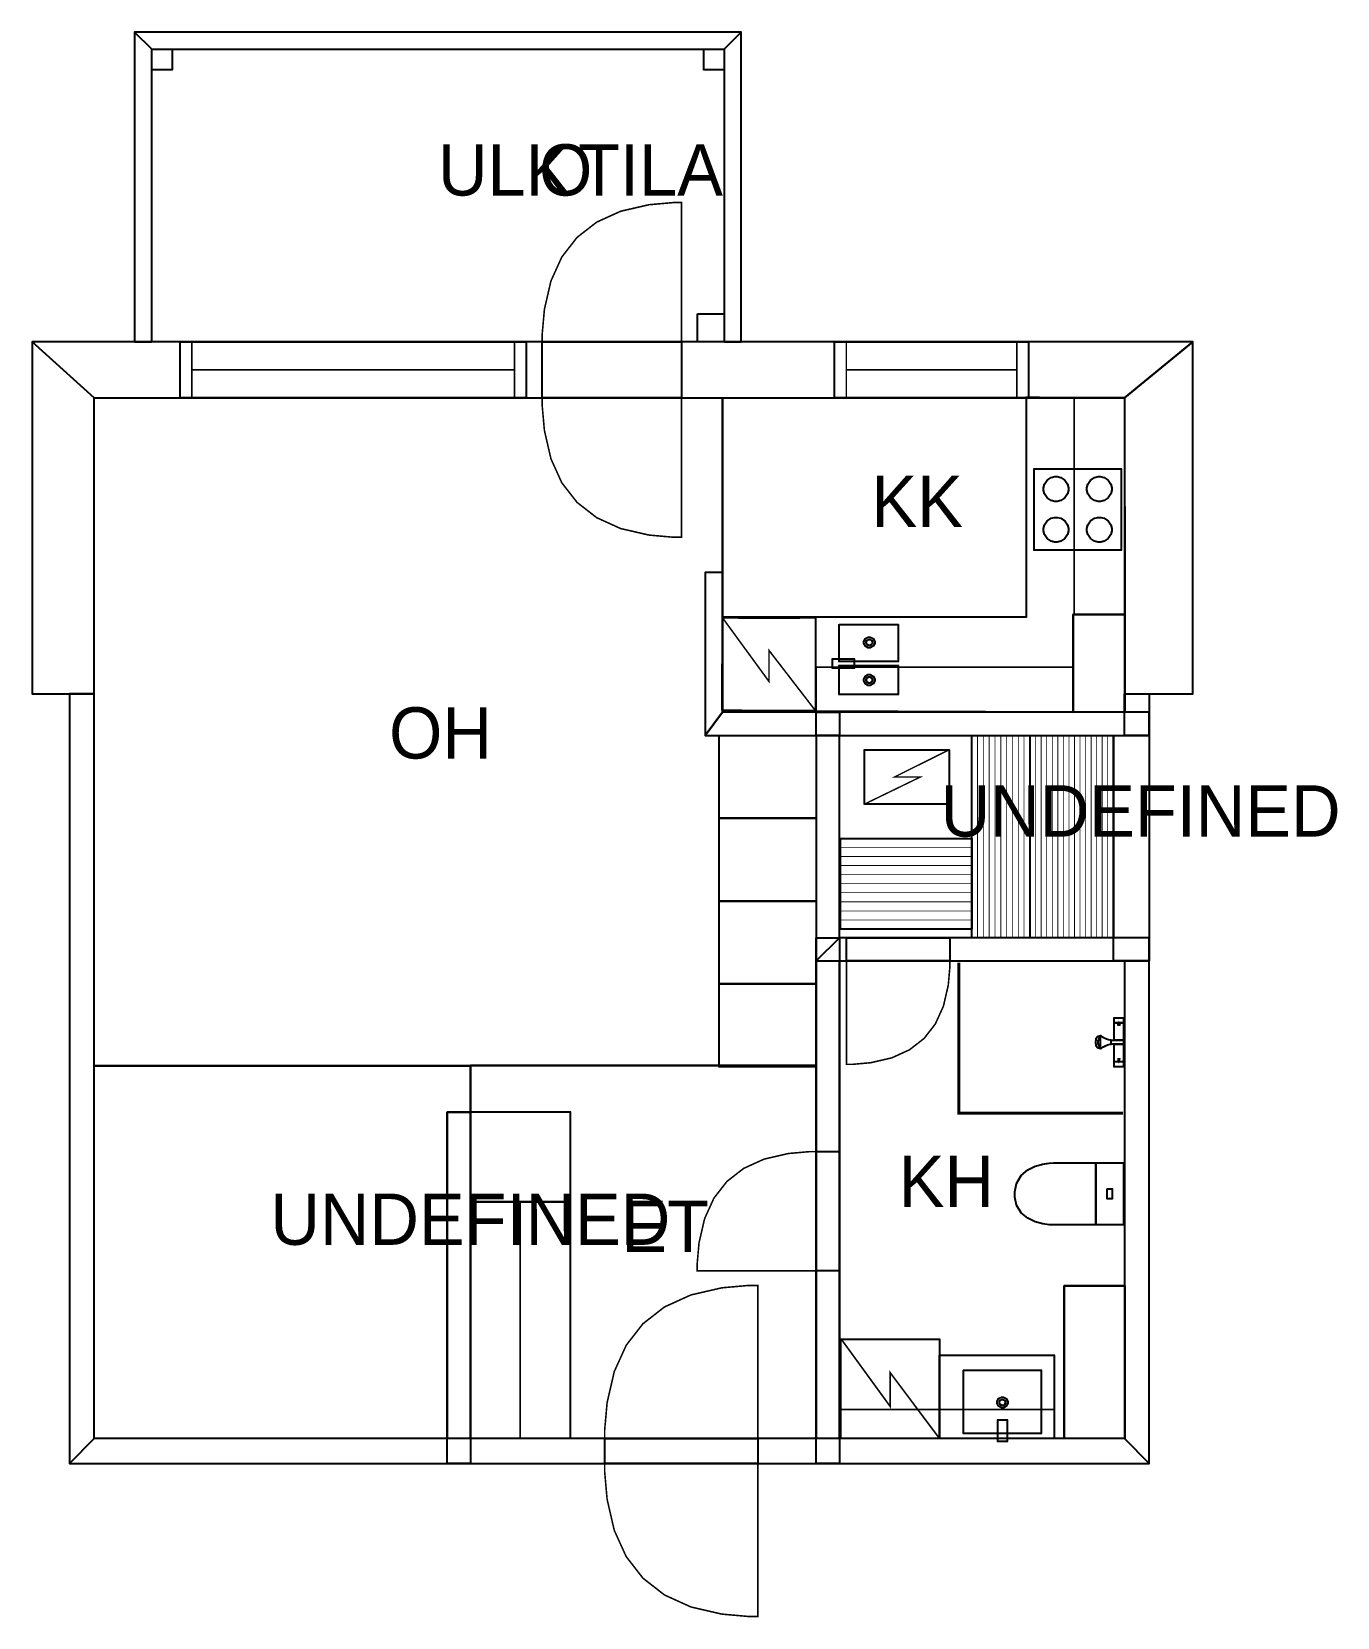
# Model space of a CAD drawing. Extents: x 0.2 to 9, y 0 to 10.6.
import ezdxf

# ---------------------------------------------------------------- set-up
doc = ezdxf.new("R2010")
doc.units = 0
doc.layers.get('0').update_dxf_attribs({"linetype": 'CONTINUOUS'})

msp = doc.modelspace()

# ---------------------------------------------------------------- linework, layer by layer
at = {"color": 0}
for points, const_width in [([(1.00342, 10.5117), (4.84229, 10.5117), (4.95687, 10.6263), (0.88884, 10.6263), (1.00342, 10.5117)], 0.00208), ([(1.00342, 8.5491), (1.00342, 10.5117), (0.88884, 10.6263), (0.88884, 8.5491), (1.00342, 8.5491)], 0.00208), ([(4.84229, 10.5117), (4.84229, 8.5491), (4.95687, 8.5491), (4.95687, 10.6263), (4.84229, 10.5117)], 0.00208), ([(1.00342, 10.5117), (4.84229, 10.5117), (4.84229, 8.5491), (1.00342, 8.5491), (1.00342, 10.5117)], 0.00208), ([(3.62185, 8.5491), (3.62185, 8.60389), (3.63644, 8.76812), (3.68024, 8.9579), (3.75319, 9.11849), (3.85542, 9.24989), (3.98682, 9.35211), (4.1474, 9.42507), (4.33724, 9.46886), (4.50146, 9.48346), (4.55626, 9.48346), (4.55626, 8.5491), (3.62185, 8.5491)], 0.01042), ([(0.61789, 8.1741), (7.5255, 8.1741), (7.98383, 8.5491), (0.20123, 8.5491), (0.61789, 8.1741)], 0.00208), ([(0.61789, 6.19065), (0.61789, 8.1741), (0.20123, 8.5491), (0.20123, 6.19065), (0.61789, 6.19065)], 0.00208), ([(1.19385, 8.5491), (3.51426, 8.5491), (3.51426, 8.1741), (1.19385, 8.1741), (1.19385, 8.5491)], 0.01042), ([(1.19385, 8.5491), (3.51426, 8.5491), (3.51426, 8.1741), (1.19385, 8.1741), (1.19385, 8.5491)], 0.01042), ([(3.62185, 8.5491), (4.55626, 8.5491), (4.55626, 8.1741), (3.62185, 8.1741), (3.62185, 8.5491)], 0.01042), ([(3.62185, 8.5491), (4.55626, 8.5491), (4.55626, 8.1741), (3.62185, 8.1741), (3.62185, 8.5491)], 0.01042), ([(5.58268, 8.5491), (6.88217, 8.5491), (6.88217, 8.1741), (5.58268, 8.1741), (5.58268, 8.5491)], 0.01042), ([(5.58268, 8.5491), (6.88217, 8.5491), (6.88217, 8.1741), (5.58268, 8.1741), (5.58268, 8.5491)], 0.01042), ([(7.5255, 8.1741), (7.5255, 6.19065), (7.98383, 6.19065), (7.98383, 8.5491), (7.5255, 8.1741)], 0.00208), ([(3.62185, 8.1741), (3.62185, 8.11936), (3.63644, 7.95514), (3.68024, 7.76535), (3.75319, 7.60476), (3.85542, 7.47336), (3.98682, 7.37115), (4.1474, 7.29818), (4.33724, 7.25439), (4.50146, 7.23975), (4.55626, 7.23975), (4.55626, 8.1741), (3.62185, 8.1741)], 0.01042), ([(4.82904, 6.0816), (4.82986, 6.70578), (6.86843, 6.70578), (6.86843, 8.17871), (7.5255, 8.1741), (7.52778, 6.72119), (7.18121, 6.72119), (7.18121, 6.06733), (5.61572, 6.06733), (4.82904, 6.0816)], 0.01042), ([(7.1881, 8.17785), (7.1881, 6.72119), (7.52474, 6.72119), (7.52474, 8.17785), (7.1881, 8.17785)], 0.01042), ([(6.92057, 7.69797), (6.92057, 7.15338), (7.5039, 7.15338), (7.5039, 7.69797), (6.92057, 7.69797)], 0.01042), ([(7.0664, 7.47949), (7.05826, 7.47949), (7.03396, 7.48606), (7.00749, 7.5039), (6.98958, 7.53043), (6.98307, 7.55474), (6.98307, 7.56282), (6.98307, 7.57096), (6.98958, 7.59526), (7.00749, 7.62175), (7.03396, 7.63965), (7.05826, 7.64615), (7.0664, 7.64615), (7.07449, 7.64615), (7.09879, 7.63965), (7.12532, 7.62175), (7.14318, 7.59526), (7.14974, 7.57096), (7.14974, 7.56282), (7.14974, 7.55474), (7.14318, 7.53043), (7.12532, 7.5039), (7.09879, 7.48606), (7.07449, 7.47949), (7.0664, 7.47949)], 0.01042), ([(7.35807, 7.47949), (7.34993, 7.47949), (7.32563, 7.48606), (7.29915, 7.5039), (7.28125, 7.53043), (7.27474, 7.55474), (7.27474, 7.56282), (7.27474, 7.57096), (7.28125, 7.59526), (7.29915, 7.62175), (7.32563, 7.63965), (7.34993, 7.64615), (7.35807, 7.64615), (7.36615, 7.64615), (7.39046, 7.63965), (7.41699, 7.62175), (7.43485, 7.59526), (7.4414, 7.57096), (7.4414, 7.56282), (7.4414, 7.55474), (7.43485, 7.53043), (7.41699, 7.5039), (7.39046, 7.48606), (7.36615, 7.47949), (7.35807, 7.47949)], 0.01042), ([(7.0664, 7.20649), (7.05826, 7.20649), (7.03396, 7.21306), (7.00749, 7.2309), (6.98958, 7.25743), (6.98307, 7.28174), (6.98307, 7.28982), (6.98307, 7.29796), (6.98958, 7.32232), (7.00749, 7.34879), (7.03396, 7.36664), (7.05826, 7.37315), (7.0664, 7.37315), (7.07449, 7.37315), (7.09879, 7.36664), (7.12532, 7.34879), (7.14318, 7.32232), (7.14974, 7.29796), (7.14974, 7.28982), (7.14974, 7.28174), (7.14318, 7.25743), (7.12532, 7.2309), (7.09879, 7.21306), (7.07449, 7.20649), (7.0664, 7.20649)], 0.01042), ([(7.35807, 7.20649), (7.34993, 7.20649), (7.32563, 7.21306), (7.29915, 7.2309), (7.28125, 7.25743), (7.27474, 7.28174), (7.27474, 7.28982), (7.27474, 7.29796), (7.28125, 7.32232), (7.29915, 7.34879), (7.32563, 7.36664), (7.34993, 7.37315), (7.35807, 7.37315), (7.36615, 7.37315), (7.39046, 7.36664), (7.41699, 7.34879), (7.43485, 7.32232), (7.4414, 7.29796), (7.4414, 7.28982), (7.4414, 7.28174), (7.43485, 7.25743), (7.41699, 7.2309), (7.39046, 7.21306), (7.36615, 7.20649), (7.35807, 7.20649)], 0.01042), ([(4.71533, 7.00418), (4.71533, 5.91108), (4.82992, 6.06733), (4.82992, 7.00418), (4.71533, 7.00418)], 0.00208), ([(4.82986, 6.70096), (5.45486, 6.70096), (5.45486, 6.07596), (4.82986, 6.07596), (4.82986, 6.70096)], 0.01042), ([(7.18126, 6.72119), (7.52783, 6.72119), (7.52783, 6.06733), (7.18126, 6.06733), (7.18126, 6.72119)], 0.00208), ([(5.61367, 6.65369), (6.00885, 6.65369), (6.00885, 6.40679), (5.61367, 6.40679), (5.61367, 6.65369)], 0.01042), ([(5.77849, 6.5344), (5.77849, 6.54085), (5.78911, 6.56022), (5.80849, 6.57086), (5.81494, 6.57086), (5.82135, 6.57086), (5.84071, 6.56022), (5.8514, 6.54085), (5.8514, 6.5344), (5.8514, 6.528), (5.84071, 6.50863), (5.82135, 6.49794), (5.81494, 6.49794), (5.80849, 6.49794), (5.78911, 6.50863), (5.77849, 6.528), (5.77849, 6.5344)], 0.00833), ([(5.79411, 6.5344), (5.79411, 6.53808), (5.80018, 6.54915), (5.81125, 6.55524), (5.81494, 6.55524), (5.81858, 6.55524), (5.82964, 6.54915), (5.83578, 6.53808), (5.83578, 6.5344), (5.83578, 6.53076), (5.82964, 6.51969), (5.81858, 6.51357), (5.81494, 6.51357), (5.81125, 6.51357), (5.80018, 6.51969), (5.79411, 6.53076), (5.79411, 6.5344)], 0.00833), ([(5.56803, 6.42453), (5.71386, 6.42453), (5.71386, 6.36203), (5.56803, 6.36203), (5.56803, 6.42453)], 0.01042), ([(5.61285, 6.38086), (6.00782, 6.38086), (6.00782, 6.18494), (5.61285, 6.18494), (5.61285, 6.38086)], 0.01042), ([(5.45806, 6.36854), (7.18121, 6.36854), (7.18121, 6.06814), (5.45806, 6.06814), (5.45806, 6.36854)], 0.01042), ([(5.77849, 6.28288), (5.77849, 6.28933), (5.78911, 6.30871), (5.80849, 6.31933), (5.81494, 6.31933), (5.82135, 6.31933), (5.84071, 6.30871), (5.8514, 6.28933), (5.8514, 6.28288), (5.8514, 6.27647), (5.84071, 6.25711), (5.82135, 6.24642), (5.81494, 6.24642), (5.80849, 6.24642), (5.78911, 6.25711), (5.77849, 6.27647), (5.77849, 6.28288)], 0.00833), ([(5.79411, 6.28288), (5.79411, 6.28657), (5.80018, 6.29764), (5.81125, 6.30371), (5.81494, 6.30371), (5.81858, 6.30371), (5.82964, 6.29764), (5.83578, 6.28657), (5.83578, 6.28288), (5.83578, 6.27924), (5.82964, 6.26818), (5.81858, 6.26204), (5.81494, 6.26204), (5.81125, 6.26204), (5.80018, 6.26818), (5.79411, 6.27924), (5.79411, 6.28288)], 0.00833), ([(0.61789, 1.19754), (0.61789, 6.19065), (0.45123, 6.19065), (0.45123, 1.03087), (0.61789, 1.19754)], 0.00208), ([(7.5255, 6.19065), (7.69217, 6.19065), (7.69217, 5.91108), (7.5255, 5.91108), (7.5255, 6.19065)], 0.00208), ([(4.71533, 5.91108), (7.69217, 5.91108), (7.69217, 6.06733), (4.82992, 6.06733), (4.71533, 5.91108)], 0.00208), ([(5.45936, 6.06733), (5.61561, 6.06733), (5.61561, 5.91108), (5.45936, 5.91108), (5.45936, 6.06733)], 0.00208), ([(4.80724, 5.91114), (4.80724, 5.35579), (5.45942, 5.35579), (5.45942, 5.91114), (4.80724, 5.91114)], 0.01042), ([(5.45936, 5.91108), (5.45936, 4.39899), (5.61561, 4.55524), (5.61561, 5.91108), (5.45936, 5.91108)], 0.00208), ([(6.5019, 5.91114), (6.5019, 4.55339), (6.89171, 4.55339), (6.89171, 5.91114), (6.5019, 5.91114)], 0.01042), ([(6.89328, 5.91114), (6.89328, 4.55339), (7.45111, 4.55339), (7.45111, 5.91114), (6.89328, 5.91114)], 0.01042), ([(7.45269, 5.91108), (7.69217, 5.91108), (7.69217, 4.39899), (7.45269, 4.39899), (7.45269, 5.91108)], 0.00208), ([(5.78233, 5.815), (6.3501, 5.815), (6.3501, 5.45042), (5.78233, 5.45042), (5.78233, 5.815)], 0.00946), ([(4.80724, 5.35579), (4.80724, 4.80051), (5.45942, 4.80051), (5.45942, 5.35579), (4.80724, 5.35579)], 0.01042), ([(5.62136, 5.22119), (6.5019, 5.22119), (6.5019, 4.61328), (5.62136, 4.61328), (5.62136, 5.22119)], 0.01042), ([(4.80724, 4.80051), (4.80724, 4.24517), (5.45942, 4.24517), (5.45942, 4.80051), (4.80724, 4.80051)], 0.01042), ([(5.45936, 4.39899), (7.69217, 4.39899), (7.69217, 4.55524), (5.61561, 4.55524), (5.45936, 4.39899)], 0.00208), ([(5.45936, 4.55524), (5.61561, 4.55524), (5.61561, 1.03087), (5.45936, 1.03087), (5.45936, 4.55524)], 0.00208), ([(5.66249, 4.55524), (6.35531, 4.55524), (6.35531, 4.39899), (5.66249, 4.39899), (5.66249, 4.55524)], 0.01042), ([(5.66249, 4.55524), (6.35531, 4.55524), (6.35531, 4.39899), (5.66249, 4.39899), (5.66249, 4.55524)], 0.01042), ([(6.35531, 4.39899), (6.35531, 4.3584), (6.34446, 4.23665), (6.31196, 4.09592), (6.25786, 3.97683), (6.18207, 3.87939), (6.08464, 3.8036), (5.96556, 3.74951), (5.82482, 3.71701), (5.70307, 3.70617), (5.66249, 3.70617), (5.66249, 4.39899), (6.35531, 4.39899)], 0.01042), ([(7.5255, 4.39899), (7.5255, 1.19754), (7.69217, 1.03087), (7.69217, 4.39899), (7.5255, 4.39899)], 0.00208), ([(4.80724, 4.24517), (4.80724, 3.68989), (5.45942, 3.68989), (5.45942, 4.24517), (4.80724, 4.24517)], 0.01042), ([(7.45682, 4.01844), (7.45682, 3.98514), (7.52035, 3.98514), (7.52035, 4.01844), (7.45682, 4.01844)], 0.01042), ([(7.45682, 3.98514), (7.45682, 3.86843), (7.52035, 3.86843), (7.52035, 3.98514), (7.45682, 3.98514)], 0.01042), ([(7.48807, 3.98514), (7.48926, 3.98193), (7.49311, 3.97228), (7.49431, 3.96951), (7.49431, 3.96951), (7.49283, 3.96951), (7.48856, 3.96951), (7.48426, 3.96951), (7.48286, 3.96951), (7.48286, 3.96951), (7.48351, 3.9719), (7.48687, 3.98188), (7.48807, 3.98514)], 0.01042), ([(7.52035, 3.86843), (7.52035, 3.84033), (7.43701, 3.84033), (7.43701, 3.84739), (7.43701, 3.86317), (7.43701, 3.86843), (7.45785, 3.86843), (7.50472, 3.86843), (7.52035, 3.86843)], 0.01042), ([(7.45682, 3.84033), (7.45682, 3.72364), (7.52035, 3.72364), (7.52035, 3.84033), (7.45682, 3.84033)], 0.01042), ([(7.45682, 3.72472), (7.45682, 3.68929), (7.52035, 3.68929), (7.52035, 3.72472), (7.45682, 3.72472)], 0.01042), ([(7.48807, 3.72472), (7.48926, 3.72797), (7.49311, 3.73763), (7.49431, 3.74035), (7.49431, 3.74035), (7.49283, 3.74035), (7.48856, 3.74035), (7.48426, 3.74035), (7.48286, 3.74035), (7.48286, 3.74035), (7.48351, 3.73801), (7.48687, 3.72803), (7.48807, 3.72472)], 0.01042), ([(2.98356, 3.38629), (3.13981, 3.38629), (3.13981, 1.03087), (2.98356, 1.03087), (2.98356, 3.38629)], 0.00208), ([(3.13997, 3.38872), (3.13997, 2.78381), (3.80914, 2.78381), (3.80914, 3.38872), (3.13997, 3.38872)], 0.01042), ([(5.45936, 3.12076), (5.41254, 3.12076), (5.27214, 3.10829), (5.10992, 3.07086), (4.97265, 3.00846), (4.86035, 2.92111), (4.773, 2.80881), (4.71061, 2.67156), (4.67318, 2.50933), (4.66075, 2.36893), (4.66075, 2.3221), (5.45936, 2.3221), (5.45936, 3.12076)], 0.01042), ([(5.45936, 3.12076), (5.61561, 3.12076), (5.61561, 2.3221), (5.45936, 2.3221), (5.45936, 3.12076)], 0.01042), ([(5.45936, 3.12076), (5.61561, 3.12076), (5.61561, 2.3221), (5.45936, 2.3221), (5.45936, 3.12076)], 0.01042), ([(7.06472, 2.62967), (7.06472, 2.62967), (7.05296, 2.62961), (7.02197, 2.63124), (6.97814, 2.63738), (6.92796, 2.65076), (6.87771, 2.67437), (6.83388, 2.71083), (6.8029, 2.76297), (6.79118, 2.81603), (6.79118, 2.83365), (6.79118, 2.852), (6.8029, 2.90685), (6.83388, 2.96094), (6.87771, 2.99875), (6.92796, 3.02317), (6.97814, 3.03717), (7.02197, 3.04357), (7.05296, 3.04531), (7.06472, 3.04519), (7.06472, 3.04519), (7.33306, 3.04628), (7.33306, 2.62967), (7.06472, 2.62967)], 0.01042), ([(7.33306, 3.04622), (7.33306, 2.62967), (7.52035, 2.62967), (7.52035, 3.04622), (7.33306, 3.04622)], 0.01042), ([(7.41092, 2.8711), (7.41092, 2.80485), (7.44249, 2.80485), (7.44249, 2.8711), (7.41092, 2.8711)], 0.01042), ([(3.13981, 2.78381), (3.13981, 1.19759), (3.80854, 1.19759), (3.80854, 2.78381), (3.13981, 2.78381)], 0.01042), ([(4.04085, 1.19754), (4.04085, 1.2577), (4.05686, 1.43815), (4.10499, 1.64665), (4.18517, 1.82308), (4.29742, 1.96739), (4.44179, 2.07969), (4.61817, 2.15989), (4.82667, 2.20801), (5.00711, 2.22401), (5.06728, 2.22401), (5.06728, 1.19754), (4.04085, 1.19754)], 0.01042), ([(7.12125, 2.22032), (7.52783, 2.22032), (7.52783, 1.19754), (7.12125, 1.19754), (7.12125, 2.22032)], 0.00208), ([(5.62517, 1.86481), (6.28489, 1.86481), (6.28489, 1.19878), (5.62517, 1.19878), (5.62517, 1.86481)], 0.011), ([(6.28489, 1.75754), (7.05512, 1.75754), (7.05512, 1.19873), (6.28489, 1.19873), (6.28489, 1.75754)], 0.01042), ([(6.44749, 1.65603), (6.96832, 1.65603), (6.96832, 1.23041), (6.44749, 1.23041), (6.44749, 1.65603)], 0.01042), ([(5.62196, 1.39171), (7.05512, 1.39171), (7.05512, 1.19873), (5.62196, 1.19873), (5.62196, 1.39171)], 0.01042), ([(6.67144, 1.43946), (6.67144, 1.4459), (6.68207, 1.46528), (6.70144, 1.47592), (6.7079, 1.47592), (6.71431, 1.47592), (6.73367, 1.46528), (6.74436, 1.4459), (6.74436, 1.43946), (6.74436, 1.43306), (6.73367, 1.41368), (6.71431, 1.403), (6.7079, 1.403), (6.70144, 1.403), (6.68207, 1.41368), (6.67144, 1.43306), (6.67144, 1.43946)], 0.00833), ([(6.68707, 1.43946), (6.68707, 1.44314), (6.69314, 1.45421), (6.70421, 1.46029), (6.7079, 1.46029), (6.71153, 1.46029), (6.7226, 1.45421), (6.72874, 1.44314), (6.72874, 1.43946), (6.72874, 1.43582), (6.7226, 1.42475), (6.71153, 1.41862), (6.7079, 1.41862), (6.70421, 1.41862), (6.69314, 1.42475), (6.68707, 1.43582), (6.68707, 1.43946)], 0.00833), ([(6.67665, 1.32335), (6.73915, 1.32335), (6.73915, 1.17752), (6.67665, 1.17752), (6.67665, 1.32335)], 0.01042), ([(7.5255, 1.19754), (0.61789, 1.19754), (0.45123, 1.03087), (7.69217, 1.03087), (7.5255, 1.19754)], 0.00208), ([(4.04085, 1.19754), (5.06728, 1.19754), (5.06728, 1.03087), (4.04085, 1.03087), (4.04085, 1.19754)], 0.01042), ([(4.04085, 1.19754), (5.06728, 1.19754), (5.06728, 1.03087), (4.04085, 1.03087), (4.04085, 1.19754)], 0.01042), ([(4.04085, 1.03087), (4.04085, 0.97076), (4.05686, 0.79031), (4.10499, 0.58181), (4.18517, 0.40538), (4.29742, 0.26107), (4.44179, 0.14876), (4.61817, 0.06858), (4.82667, 0.02045), (5.00711, 0.00439), (5.06728, 0.00439), (5.06728, 1.03087), (4.04085, 1.03087)], 0.01042)]:
    msp.add_lwpolyline(points, close=True, dxfattribs=dict(at, const_width=const_width))
at = {"color": 7}
for points in [[(1.00342, 8.5491), (1.00342, 10.5117), (0.88884, 10.6263), (0.88884, 8.5491), (1.00342, 8.5491)], [(1.00342, 10.5117), (4.84229, 10.5117), (4.95687, 10.6263), (0.88884, 10.6263), (1.00342, 10.5117)], [(4.84229, 10.5117), (4.84229, 8.5491), (4.95687, 8.5491), (4.95687, 10.6263), (4.84229, 10.5117)], [(1.00342, 10.5117), (4.84229, 10.5117), (4.84229, 8.5491), (1.00342, 8.5491), (1.00342, 10.5117)], [(1.19385, 8.5491), (3.51426, 8.5491), (3.51426, 8.1741), (1.19385, 8.1741), (1.19385, 8.5491)], [(1.19385, 8.5491), (3.51426, 8.5491), (3.51426, 8.1741), (1.19385, 8.1741), (1.19385, 8.5491)], [(3.62185, 8.5491), (4.55626, 8.5491), (4.55626, 8.1741), (3.62185, 8.1741), (3.62185, 8.5491)], [(3.62185, 8.5491), (4.55626, 8.5491), (4.55626, 8.1741), (3.62185, 8.1741), (3.62185, 8.5491)], [(5.58268, 8.5491), (6.88217, 8.5491), (6.88217, 8.1741), (5.58268, 8.1741), (5.58268, 8.5491)], [(5.58268, 8.5491), (6.88217, 8.5491), (6.88217, 8.1741), (5.58268, 8.1741), (5.58268, 8.5491)], [(4.82992, 6.07596), (7.18126, 6.06733), (4.82992, 6.06733), (4.82992, 7.00418), (4.71533, 7.00418), (4.71533, 5.91108), (5.45936, 5.91108), (5.45936, 3.69754), (3.13981, 3.69754), (3.13981, 3.69683), (0.61789, 3.69683), (0.61789, 8.1741), (4.82992, 8.1741), (4.82992, 6.07596)], [(4.82904, 6.0816), (4.82986, 6.70578), (6.86843, 6.70578), (6.86843, 8.17871), (7.5255, 8.1741), (7.52778, 6.72119), (7.18121, 6.72119), (7.18121, 6.06733), (5.61572, 6.06733), (4.82904, 6.0816)], [(7.5255, 6.72119), (7.18126, 6.72119), (7.18126, 6.06733), (4.82992, 6.07596), (4.82992, 8.1741), (7.5255, 8.1741), (7.5255, 6.72119)], [(6.92057, 7.69797), (7.5039, 7.69797), (7.5039, 7.15338), (6.92057, 7.15338), (6.92057, 7.69797)], [(7.0664, 7.47949), (7.05826, 7.47949), (7.03396, 7.48606), (7.00749, 7.5039), (6.98958, 7.53043), (6.98307, 7.55474), (6.98307, 7.56282), (6.98307, 7.57096), (6.98958, 7.59526), (7.00749, 7.62175), (7.03396, 7.63965), (7.05826, 7.64615), (7.0664, 7.64615), (7.07449, 7.64615), (7.09879, 7.63965), (7.12532, 7.62175), (7.14318, 7.59526), (7.14974, 7.57096), (7.14974, 7.56282), (7.14974, 7.55474), (7.14318, 7.53043), (7.12532, 7.5039), (7.09879, 7.48606), (7.07449, 7.47949), (7.0664, 7.47949)], [(7.35807, 7.47949), (7.34993, 7.47949), (7.32563, 7.48606), (7.29915, 7.5039), (7.28125, 7.53043), (7.27474, 7.55474), (7.27474, 7.56282), (7.27474, 7.57096), (7.28125, 7.59526), (7.29915, 7.62175), (7.32563, 7.63965), (7.34993, 7.64615), (7.35807, 7.64615), (7.36615, 7.64615), (7.39046, 7.63965), (7.41699, 7.62175), (7.43485, 7.59526), (7.4414, 7.57096), (7.4414, 7.56282), (7.4414, 7.55474), (7.43485, 7.53043), (7.41699, 7.5039), (7.39046, 7.48606), (7.36615, 7.47949), (7.35807, 7.47949)], [(7.0664, 7.20649), (7.05826, 7.20649), (7.03396, 7.21306), (7.00749, 7.2309), (6.98958, 7.25743), (6.98307, 7.28174), (6.98307, 7.28982), (6.98307, 7.29796), (6.98958, 7.32232), (7.00749, 7.34879), (7.03396, 7.36664), (7.05826, 7.37315), (7.0664, 7.37315), (7.07449, 7.37315), (7.09879, 7.36664), (7.12532, 7.34879), (7.14318, 7.32232), (7.14974, 7.29796), (7.14974, 7.28982), (7.14974, 7.28174), (7.14318, 7.25743), (7.12532, 7.2309), (7.09879, 7.21306), (7.07449, 7.20649), (7.0664, 7.20649)], [(7.35807, 7.20649), (7.34993, 7.20649), (7.32563, 7.21306), (7.29915, 7.2309), (7.28125, 7.25743), (7.27474, 7.28174), (7.27474, 7.28982), (7.27474, 7.29796), (7.28125, 7.32232), (7.29915, 7.34879), (7.32563, 7.36664), (7.34993, 7.37315), (7.35807, 7.37315), (7.36615, 7.37315), (7.39046, 7.36664), (7.41699, 7.34879), (7.43485, 7.32232), (7.4414, 7.29796), (7.4414, 7.28982), (7.4414, 7.28174), (7.43485, 7.25743), (7.41699, 7.2309), (7.39046, 7.21306), (7.36615, 7.20649), (7.35807, 7.20649)], [(4.82986, 6.70096), (5.45486, 6.70096), (5.45486, 6.07596), (4.82986, 6.07596), (4.82986, 6.70096)], [(5.61367, 6.65369), (6.00885, 6.65369), (6.00885, 6.40679), (5.61367, 6.40679), (5.61367, 6.65369)], [(5.77849, 6.5344), (5.77849, 6.54085), (5.78911, 6.56022), (5.80849, 6.57086), (5.81494, 6.57086), (5.82135, 6.57086), (5.84071, 6.56022), (5.8514, 6.54085), (5.8514, 6.5344), (5.8514, 6.528), (5.84071, 6.50863), (5.82135, 6.49794), (5.81494, 6.49794), (5.80849, 6.49794), (5.78911, 6.50863), (5.77849, 6.528), (5.77849, 6.5344)], [(5.79411, 6.5344), (5.79411, 6.53808), (5.80018, 6.54915), (5.81125, 6.55524), (5.81494, 6.55524), (5.81858, 6.55524), (5.82964, 6.54915), (5.83578, 6.53808), (5.83578, 6.5344), (5.83578, 6.53076), (5.82964, 6.51969), (5.81858, 6.51357), (5.81494, 6.51357), (5.81125, 6.51357), (5.80018, 6.51969), (5.79411, 6.53076), (5.79411, 6.5344)], [(5.56803, 6.42453), (5.71386, 6.42453), (5.71386, 6.36203), (5.56803, 6.36203), (5.56803, 6.42453)], [(5.61285, 6.38086), (6.00782, 6.38086), (6.00782, 6.18494), (5.61285, 6.18494), (5.61285, 6.38086)], [(5.77849, 6.28288), (5.77849, 6.28933), (5.78911, 6.30871), (5.80849, 6.31933), (5.81494, 6.31933), (5.82135, 6.31933), (5.84071, 6.30871), (5.8514, 6.28933), (5.8514, 6.28288), (5.8514, 6.27647), (5.84071, 6.25711), (5.82135, 6.24642), (5.81494, 6.24642), (5.80849, 6.24642), (5.78911, 6.25711), (5.77849, 6.27647), (5.77849, 6.28288)], [(5.79411, 6.28288), (5.79411, 6.28657), (5.80018, 6.29764), (5.81125, 6.30371), (5.81494, 6.30371), (5.81858, 6.30371), (5.82964, 6.29764), (5.83578, 6.28657), (5.83578, 6.28288), (5.83578, 6.27924), (5.82964, 6.26818), (5.81858, 6.26204), (5.81494, 6.26204), (5.81125, 6.26204), (5.80018, 6.26818), (5.79411, 6.27924), (5.79411, 6.28288)], [(4.80724, 5.91114), (5.45942, 5.91114), (5.45942, 5.35579), (4.80724, 5.35579), (4.80724, 5.91114)], [(5.61561, 5.91108), (7.45269, 5.91108), (7.45269, 4.55524), (5.61561, 4.55524), (5.61561, 5.91108)], [(6.5019, 5.91114), (6.89171, 5.91114), (6.89171, 4.55339), (6.5019, 4.55339), (6.5019, 5.91114)], [(6.89328, 5.91114), (7.45111, 5.91114), (7.45111, 4.55339), (6.89328, 4.55339), (6.89328, 5.91114)], [(5.78233, 5.815), (6.3501, 5.815), (6.3501, 5.45042), (5.78233, 5.45042), (5.78233, 5.815)], [(4.80724, 5.35579), (5.45942, 5.35579), (5.45942, 4.80051), (4.80724, 4.80051), (4.80724, 5.35579)], [(5.62136, 5.22119), (6.5019, 5.22119), (6.5019, 4.61328), (5.62136, 4.61328), (5.62136, 5.22119)], [(4.80724, 4.80051), (5.45942, 4.80051), (5.45942, 4.24517), (4.80724, 4.24517), (4.80724, 4.80051)], [(5.66249, 4.55524), (6.35531, 4.55524), (6.35531, 4.39899), (5.66249, 4.39899), (5.66249, 4.55524)], [(5.66249, 4.55524), (6.35531, 4.55524), (6.35531, 4.39899), (5.66249, 4.39899), (5.66249, 4.55524)], [(7.5255, 2.22032), (7.12125, 2.22032), (7.12125, 1.19754), (5.61561, 1.19754), (5.61561, 4.39899), (7.5255, 4.39899), (7.5255, 2.22032)], [(4.80724, 4.24517), (5.45942, 4.24517), (5.45942, 3.68989), (4.80724, 3.68989), (4.80724, 4.24517)], [(7.45682, 4.01844), (7.52035, 4.01844), (7.52035, 3.98514), (7.45682, 3.98514), (7.45682, 4.01844)], [(7.45682, 3.98514), (7.52035, 3.98514), (7.52035, 3.86843), (7.45682, 3.86843), (7.45682, 3.98514)], [(7.48807, 3.98514), (7.48926, 3.98193), (7.49311, 3.97228), (7.49431, 3.96951), (7.49431, 3.96951), (7.49283, 3.96951), (7.48856, 3.96951), (7.48426, 3.96951), (7.48286, 3.96951), (7.48286, 3.96951), (7.48351, 3.9719), (7.48687, 3.98188), (7.48807, 3.98514)], [(7.43701, 3.86843), (7.43067, 3.86843), (7.41174, 3.87213), (7.38932, 3.882), (7.38493, 3.8851), (7.38336, 3.88618), (7.36876, 3.89632), (7.36724, 3.8966), (7.36436, 3.89714), (7.34776, 3.89296), (7.3349, 3.87631), (7.33388, 3.87056), (7.33361, 3.86925), (7.33285, 3.85769), (7.33285, 3.85385), (7.33285, 3.85493), (7.33285, 3.85075), (7.33361, 3.83951), (7.33388, 3.83822), (7.3349, 3.83251), (7.34776, 3.81586), (7.36436, 3.81168), (7.36724, 3.81218), (7.36876, 3.81244), (7.38336, 3.82264), (7.38493, 3.82368), (7.38932, 3.82682), (7.41174, 3.83669), (7.43067, 3.84033), (7.43701, 3.84033)], [(7.36615, 3.8966), (7.36561, 3.89632), (7.35547, 3.8845), (7.3464, 3.86074), (7.3464, 3.85281), (7.34662, 3.84657), (7.35585, 3.82394), (7.36561, 3.81272), (7.36615, 3.81218)], [(7.52035, 3.86843), (7.52035, 3.84033), (7.43701, 3.84033), (7.43701, 3.84739), (7.43701, 3.86317), (7.43701, 3.86843), (7.45785, 3.86843), (7.50472, 3.86843), (7.52035, 3.86843)], [(7.45682, 3.84033), (7.52035, 3.84033), (7.52035, 3.72364), (7.45682, 3.72364), (7.45682, 3.84033)], [(7.45682, 3.72472), (7.52035, 3.72472), (7.52035, 3.68929), (7.45682, 3.68929), (7.45682, 3.72472)], [(7.48807, 3.72472), (7.48926, 3.72797), (7.49311, 3.73763), (7.49431, 3.74035), (7.49431, 3.74035), (7.49283, 3.74035), (7.48856, 3.74035), (7.48426, 3.74035), (7.48286, 3.74035), (7.48286, 3.74035), (7.48351, 3.73801), (7.48687, 3.72803), (7.48807, 3.72472)], [(3.13981, 3.38629), (2.98356, 3.38629), (2.98356, 1.19754), (0.61789, 1.19754), (0.61789, 3.69683), (3.13981, 3.69683), (3.13981, 3.38629)], [(3.13981, 3.69754), (5.45936, 3.69754), (5.45936, 1.19754), (3.13981, 1.19754), (3.13981, 3.69754)], [(3.13997, 3.38872), (3.80914, 3.38872), (3.80914, 2.78381), (3.13997, 2.78381), (3.13997, 3.38872)], [(5.45936, 3.12076), (5.61561, 3.12076), (5.61561, 2.3221), (5.45936, 2.3221), (5.45936, 3.12076)], [(5.45936, 3.12076), (5.61561, 3.12076), (5.61561, 2.3221), (5.45936, 2.3221), (5.45936, 3.12076)], [(7.06472, 2.62967), (7.06472, 2.62967), (7.05296, 2.62961), (7.02197, 2.63124), (6.97814, 2.63738), (6.92796, 2.65076), (6.87771, 2.67437), (6.83388, 2.71083), (6.8029, 2.76297), (6.79118, 2.81603), (6.79118, 2.83365), (6.79118, 2.852), (6.8029, 2.90685), (6.83388, 2.96094), (6.87771, 2.99875), (6.92796, 3.02317), (6.97814, 3.03717), (7.02197, 3.04357), (7.05296, 3.04531), (7.06472, 3.04519), (7.06472, 3.04519), (7.33306, 3.04628), (7.33306, 2.62967), (7.06472, 2.62967)], [(7.33306, 3.04622), (7.52035, 3.04622), (7.52035, 2.62967), (7.33306, 2.62967), (7.33306, 3.04622)], [(7.41092, 2.8711), (7.44249, 2.8711), (7.44249, 2.80485), (7.41092, 2.80485), (7.41092, 2.8711)], [(3.13981, 2.78381), (3.80854, 2.78381), (3.80854, 1.19759), (3.13981, 1.19759), (3.13981, 2.78381)], [(5.62517, 1.86481), (6.28489, 1.86481), (6.28489, 1.19878), (5.62517, 1.19878), (5.62517, 1.86481)], [(6.28489, 1.75754), (7.05512, 1.75754), (7.05512, 1.19873), (6.28489, 1.19873), (6.28489, 1.75754)], [(6.44749, 1.65603), (6.96832, 1.65603), (6.96832, 1.23041), (6.44749, 1.23041), (6.44749, 1.65603)], [(6.67144, 1.43946), (6.67144, 1.4459), (6.68207, 1.46528), (6.70144, 1.47592), (6.7079, 1.47592), (6.71431, 1.47592), (6.73367, 1.46528), (6.74436, 1.4459), (6.74436, 1.43946), (6.74436, 1.43306), (6.73367, 1.41368), (6.71431, 1.403), (6.7079, 1.403), (6.70144, 1.403), (6.68207, 1.41368), (6.67144, 1.43306), (6.67144, 1.43946)], [(6.68707, 1.43946), (6.68707, 1.44314), (6.69314, 1.45421), (6.70421, 1.46029), (6.7079, 1.46029), (6.71153, 1.46029), (6.7226, 1.45421), (6.72874, 1.44314), (6.72874, 1.43946), (6.72874, 1.43582), (6.7226, 1.42475), (6.71153, 1.41862), (6.7079, 1.41862), (6.70421, 1.41862), (6.69314, 1.42475), (6.68707, 1.43582), (6.68707, 1.43946)], [(6.67665, 1.32335), (6.73915, 1.32335), (6.73915, 1.17752), (6.67665, 1.17752), (6.67665, 1.32335)], [(4.04085, 1.19754), (5.06728, 1.19754), (5.06728, 1.03087), (4.04085, 1.03087), (4.04085, 1.19754)], [(4.04085, 1.19754), (5.06728, 1.19754), (5.06728, 1.03087), (4.04085, 1.03087), (4.04085, 1.19754)]]:
    msp.add_lwpolyline(points, close=True, dxfattribs=at)
at = {"color": 0}
for points in [[(1.00342, 10.5117), (1.14133, 10.5117), (1.14133, 10.3722), (1.00342, 10.3722), (1.00342, 10.5117)], [(4.70437, 10.5117), (4.84229, 10.5117), (4.84229, 10.3722), (4.70437, 10.3722), (4.70437, 10.5117)], [(4.66314, 8.73703), (4.84229, 8.73703), (4.84229, 8.5491), (4.66314, 8.5491), (4.66314, 8.73703)], [(0.61789, 8.1741), (7.5255, 8.1741), (7.98383, 8.5491), (0.20123, 8.5491), (0.61789, 8.1741)], [(0.61789, 6.19065), (0.61789, 8.1741), (0.20123, 8.5491), (0.20123, 6.19065), (0.61789, 6.19065)], [(7.5255, 8.1741), (7.5255, 6.19065), (7.98383, 6.19065), (7.98383, 8.5491), (7.5255, 8.1741)], [(4.71533, 7.00418), (4.71533, 5.91108), (4.82992, 6.06733), (4.82992, 7.00418), (4.71533, 7.00418)], [(7.18126, 6.72119), (7.52783, 6.72119), (7.52783, 6.06733), (7.18126, 6.06733), (7.18126, 6.72119)], [(0.61789, 1.19754), (0.61789, 6.19065), (0.45123, 6.19065), (0.45123, 1.03087), (0.61789, 1.19754)], [(7.5255, 6.19065), (7.69217, 6.19065), (7.69217, 5.91108), (7.5255, 5.91108), (7.5255, 6.19065)], [(4.71533, 5.91108), (7.69217, 5.91108), (7.69217, 6.06733), (4.82992, 6.06733), (4.71533, 5.91108)], [(5.45936, 6.06733), (5.61561, 6.06733), (5.61561, 5.91108), (5.45936, 5.91108), (5.45936, 6.06733)], [(5.45936, 5.91108), (5.45936, 4.39899), (5.61561, 4.55524), (5.61561, 5.91108), (5.45936, 5.91108)], [(7.45269, 5.91108), (7.69217, 5.91108), (7.69217, 4.39899), (7.45269, 4.39899), (7.45269, 5.91108)], [(5.45936, 4.39899), (7.69217, 4.39899), (7.69217, 4.55524), (5.61561, 4.55524), (5.45936, 4.39899)], [(5.45936, 4.55524), (5.61561, 4.55524), (5.61561, 1.03087), (5.45936, 1.03087), (5.45936, 4.55524)], [(7.5255, 4.39899), (7.5255, 1.19754), (7.69217, 1.03087), (7.69217, 4.39899), (7.5255, 4.39899)], [(2.98356, 3.38629), (3.13981, 3.38629), (3.13981, 1.03087), (2.98356, 1.03087), (2.98356, 3.38629)], [(7.12125, 2.22032), (7.52783, 2.22032), (7.52783, 1.19754), (7.12125, 1.19754), (7.12125, 2.22032)], [(7.5255, 1.19754), (0.61789, 1.19754), (0.45123, 1.03087), (7.69217, 1.03087), (7.5255, 1.19754)]]:
    msp.add_lwpolyline(points, close=True, dxfattribs=at)
for points, const_width in [([(1.27192, 8.1741), (1.27192, 8.5491)], 0.01042), ([(3.43608, 8.1741), (3.43608, 8.5491)], 0.01042), ([(5.66081, 8.1741), (5.66081, 8.5491)], 0.01042), ([(6.80404, 8.1741), (6.80404, 8.5491)], 0.01042), ([(1.27192, 8.3616), (3.43608, 8.3616)], 0.01042), ([(5.66081, 8.3616), (6.80404, 8.3616)], 0.01042), ([(5.45486, 6.07596), (5.14236, 6.48112), (5.14236, 6.27279), (4.82986, 6.70096)], 0.01042), ([(5.35069, 6.69678), (4.93614, 6.69678)], 0.01042), ([(5.78233, 5.45042), (6.15804, 5.63271), (5.98486, 5.63271), (6.3501, 5.815)], 0.00946), ([(6.41564, 4.38704), (6.41564, 3.37858), (7.51594, 3.37858)], 0.01875), ([(7.43701, 3.86843), (7.43067, 3.86843), (7.41174, 3.87213), (7.38932, 3.882), (7.38493, 3.8851), (7.38336, 3.88618), (7.36876, 3.89632), (7.36724, 3.8966), (7.36436, 3.89714), (7.34776, 3.89296), (7.3349, 3.87631), (7.33388, 3.87056), (7.33361, 3.86925), (7.33285, 3.85769), (7.33285, 3.85385), (7.33285, 3.85493), (7.33285, 3.85075), (7.33361, 3.83951), (7.33388, 3.83822), (7.3349, 3.83251), (7.34776, 3.81586), (7.36436, 3.81168), (7.36724, 3.81218), (7.36876, 3.81244), (7.38336, 3.82264), (7.38493, 3.82368), (7.38932, 3.82682), (7.41174, 3.83669), (7.43067, 3.84033), (7.43701, 3.84033)], 0.01042), ([(7.36615, 3.8966), (7.36561, 3.89632), (7.35547, 3.8845), (7.3464, 3.86074), (7.3464, 3.85281), (7.34662, 3.84657), (7.35585, 3.82394), (7.36561, 3.81272), (7.36615, 3.81218)], 0.01042), ([(6.28489, 1.19878), (5.95394, 1.64057), (5.95394, 1.41411), (5.62625, 1.86481)], 0.011)]:
    msp.add_lwpolyline(points, dxfattribs=dict(at, const_width=const_width))
at = {"color": 7, "const_width": 0.00208}
for points in [[(4.82992, 6.07596), (7.18126, 6.06733), (4.82992, 6.06733), (4.82992, 7.00418), (4.71533, 7.00418), (4.71533, 5.91108), (5.45936, 5.91108), (5.45936, 3.69754), (3.13981, 3.69754), (3.13981, 3.69683), (0.61789, 3.69683), (0.61789, 8.1741), (4.82992, 8.1741), (4.82992, 6.07596)], [(7.5255, 6.72119), (7.18126, 6.72119), (7.18126, 6.06733), (4.82992, 6.07596), (4.82992, 8.1741), (7.5255, 8.1741), (7.5255, 6.72119)], [(5.61561, 5.91108), (7.45269, 5.91108), (7.45269, 4.55524), (5.61561, 4.55524), (5.61561, 5.91108)], [(7.5255, 2.22032), (7.12125, 2.22032), (7.12125, 1.19754), (5.61561, 1.19754), (5.61561, 4.39899), (7.5255, 4.39899), (7.5255, 2.22032)], [(3.13981, 3.38629), (2.98356, 3.38629), (2.98356, 1.19754), (0.61789, 1.19754), (0.61789, 3.69683), (3.13981, 3.69683), (3.13981, 3.38629)], [(3.13981, 3.69754), (5.45936, 3.69754), (5.45936, 1.19754), (3.13981, 1.19754), (3.13981, 3.69754)]]:
    msp.add_lwpolyline(points, close=True, dxfattribs=at)
at = {"color": 253}
for points, const_width in [([(6.54085, 5.91114), (6.54085, 4.55344)], 0.00521), ([(6.57986, 5.91114), (6.57986, 4.55344)], 0.00521), ([(6.61882, 5.91114), (6.61882, 4.55344)], 0.00521), ([(6.65782, 5.91114), (6.65782, 4.55344)], 0.00521), ([(6.69678, 5.91114), (6.69678, 4.55344)], 0.00521), ([(6.73579, 5.91114), (6.73579, 4.55344)], 0.00521), ([(6.77474, 5.91114), (6.77474, 4.55344)], 0.00521), ([(6.81375, 5.91114), (6.81375, 4.55344)], 0.00521), ([(6.85271, 5.91114), (6.85271, 4.55344)], 0.00521), ([(6.9305, 5.91114), (6.9305, 4.55344)], 0.00521), ([(6.96772, 5.91114), (6.96772, 4.55344)], 0.00521), ([(7.00489, 5.91114), (7.00489, 4.55344)], 0.00521), ([(7.0421, 5.91114), (7.0421, 4.55344)], 0.00521), ([(7.07926, 5.91114), (7.07926, 4.55344)], 0.00521), ([(7.11643, 5.91114), (7.11643, 4.55344)], 0.00521), ([(7.15365, 5.91114), (7.15365, 4.55344)], 0.00521), ([(7.19081, 5.91114), (7.19081, 4.55344)], 0.00521), ([(7.22803, 5.91114), (7.22803, 4.55344)], 0.00521), ([(7.26519, 5.91114), (7.26519, 4.55344)], 0.00521), ([(7.30236, 5.91114), (7.30236, 4.55344)], 0.00521), ([(7.33957, 5.91114), (7.33957, 4.55344)], 0.00521), ([(7.37674, 5.91114), (7.37674, 4.55344)], 0.00521), ([(7.41396, 5.91114), (7.41396, 4.55344)], 0.00521), ([(5.62136, 5.16037), (6.5019, 5.16037)], 0.00521), ([(5.62136, 5.09961), (6.5019, 5.09961)], 0.00521), ([(5.62136, 5.03879), (6.5019, 5.03879)], 0.00521), ([(5.62136, 4.97797), (6.5019, 4.97797)], 0.00521), ([(5.62136, 4.91721), (6.5019, 4.91721)], 0.00521), ([(5.62136, 4.85639), (6.5019, 4.85639)], 0.00521), ([(5.62136, 4.79563), (6.5019, 4.79563)], 0.00521), ([(5.62136, 4.73481), (6.5019, 4.73481)], 0.00521), ([(5.62136, 4.67399), (6.5019, 4.67399)], 0.00521), ([(3.47418, 1.19759), (3.47418, 2.78381)], 0.01042)]:
    msp.add_lwpolyline(points, dxfattribs=dict(at, const_width=const_width))

# ---------------------------------------------------------------- texts
at = {"color": 0}
for s, p in [('ULK', (2.92286, 9.53042)), ('O', (3.60047, 9.53042)), ('TILA', (3.86278, 9.53042)), ('KK', (5.82946, 7.30903)), ('OH', (2.59485, 5.75617)), ('UNDEFINED', (6.29362, 5.23315)), ('KH', (6.01271, 2.74926)), ('UNDEFINED', (1.79913, 2.49599)), ('ET', (4.15225, 2.44754))]:
    msp.add_text(s, height=0.34375, dxfattribs=at).set_placement(p)

doc.saveas('drawing.dxf')
